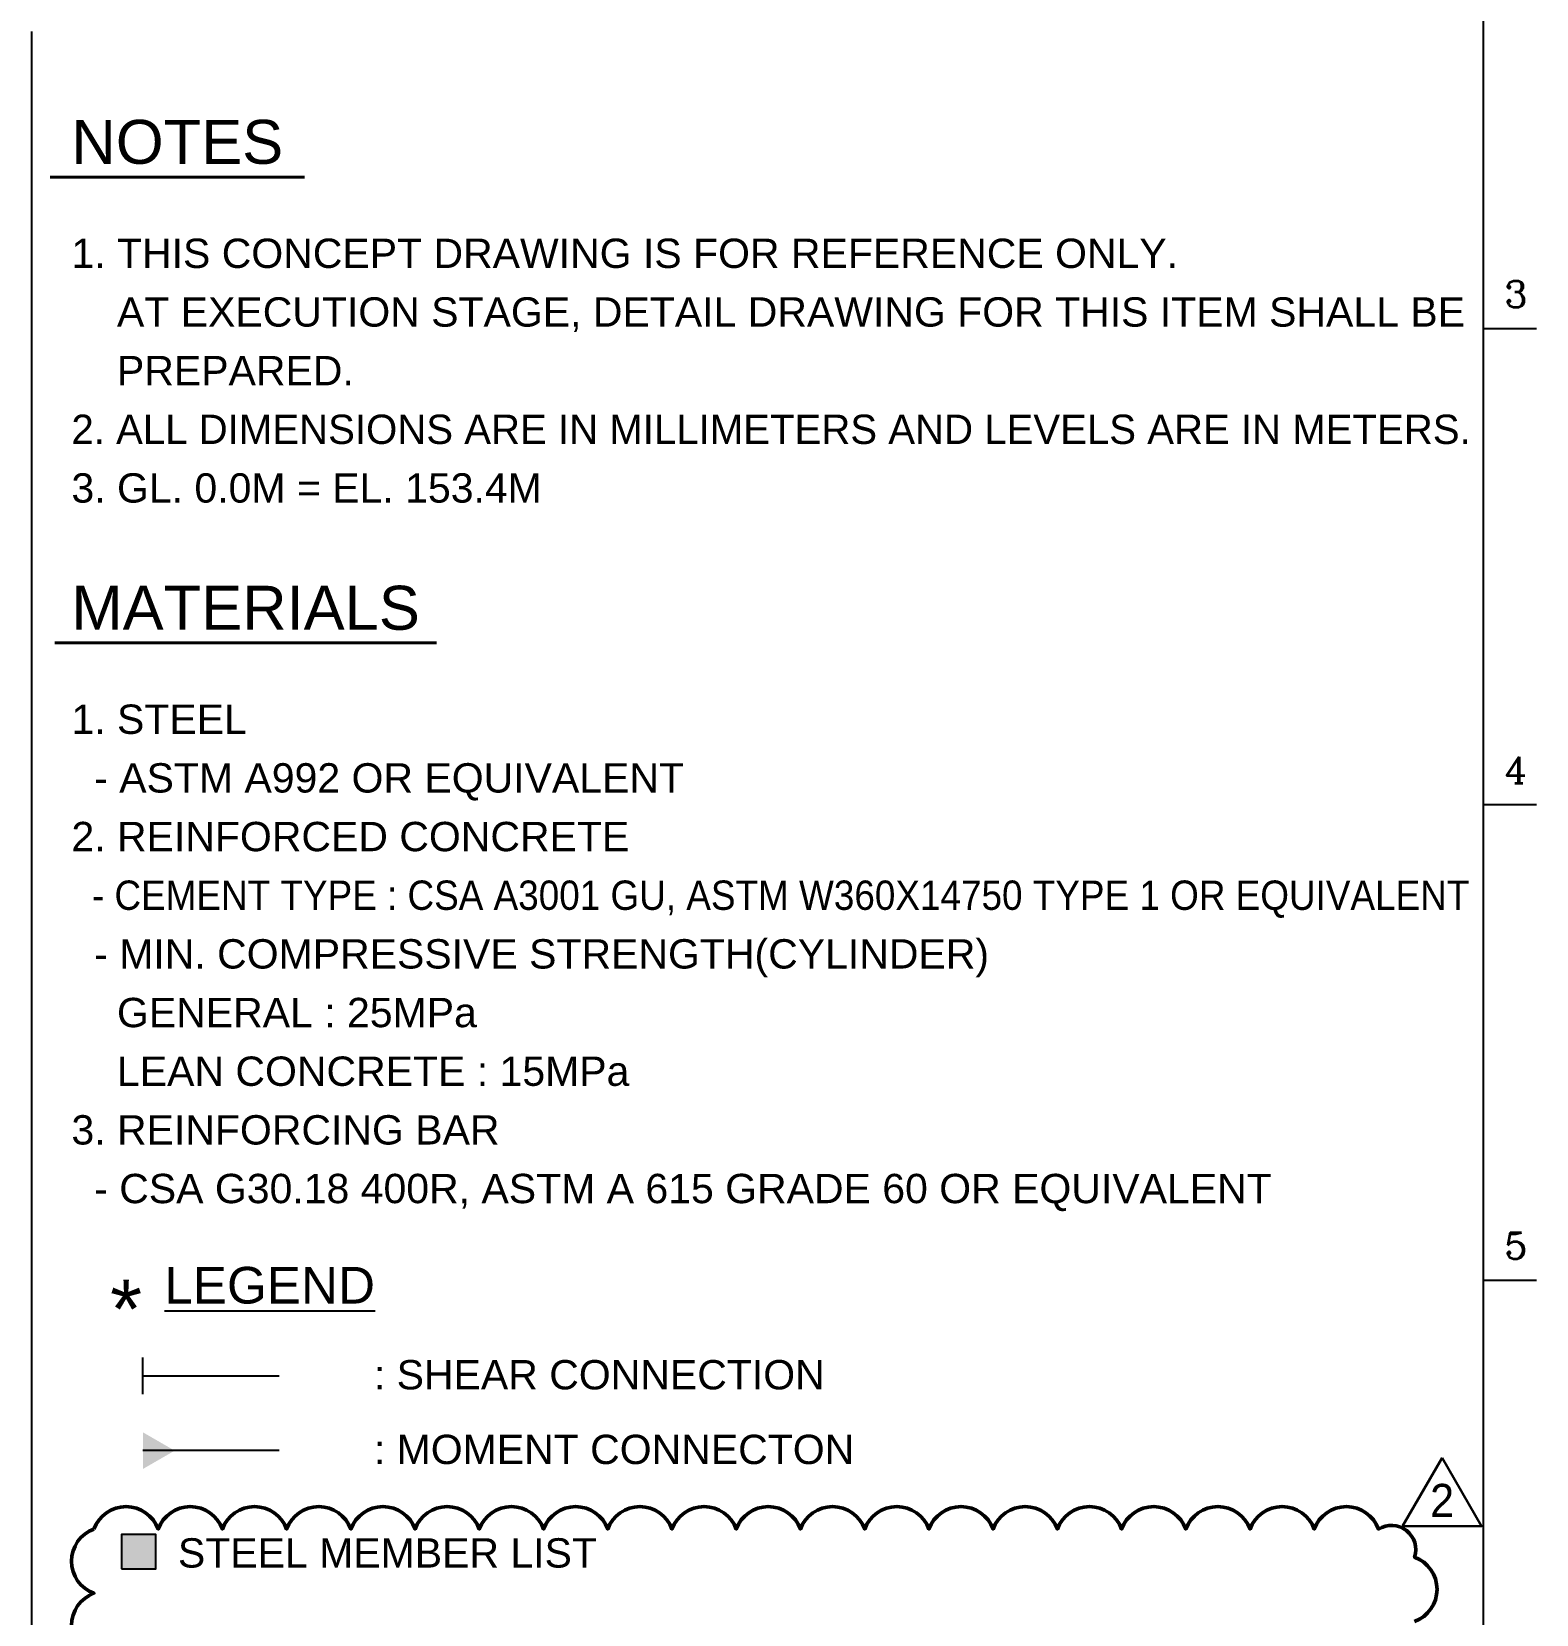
# Model space of a CAD drawing. Header units: millimetres. Extents: x 0 to 153097, y 17753 to 125268.
# Drawn here: x 57971 to 70280, y 102010 to 114961 of the extents above; entities that cross this region are included whole.
import ezdxf
from ezdxf.enums import TextEntityAlignment as Align

# ---------------------------------------------------------------- set-up
doc = ezdxf.new("R2010")
doc.units = ezdxf.units.MM
doc.header["$LTSCALE"] = 50
for name, color, linetype in [('1', 7, 'Continuous'), ('C_BLOCK', 7, 'Continuous'), ('C_TEXT_01', 2, 'Continuous'), ('STEEL-BEAM', 4, 'Continuous'), ('TAN-TIT', 30, 'Continuous'), ('TEXT', 3, 'Continuous')]:
    doc.layers.add(name, color=color, linetype=linetype)
doc.layers.add('C_MARK', color=2, linetype='Continuous', lineweight=0)
doc.layers.add('C_REV', color=4, linetype='Continuous', lineweight=50)
doc.styles.add('Arial', font='arial.ttf')
doc.styles.add('COM', font='COMPLEX', dxfattribs={"height": 5})
doc.styles.add('돋움', font='')
doc.styles.get('돋움').set_extended_font_data('Dotum')

# ---------------------------------------------------------------- blocks, each defined once
blk = doc.blocks.new('BORDER')
at = {"layer": 'TAN-TIT'}
for p, q in [((232823, 3520), (232823, 164680)), ((232823, 125744), (234266, 125744)), ((232823, 112766), (234266, 112766)), ((232823, 99787), (234266, 99787))]:
    blk.add_line(p, q, dxfattribs=at)
at = {"layer": 'TAN-TIT', "style": 'COM'}
for s, p in [('3', (233400, 126321)), ('4', (233400, 113342)), ('5', (233400, 100364))]:
    blk.add_text(s, height=721, dxfattribs=at).set_placement(p)

msp = doc.modelspace()

# ---------------------------------------------------------------- hatches: boundary and pattern name
at = {"layer": 'C_TEXT_01'}
h = msp.add_hatch(color=256, dxfattribs=at)
h.dxf.hatch_style = 1
h.paths.add_polyline_path([(58985.72, 102662.82), (58705.72, 102662.82), (58705.72, 102382.82), (58985.72, 102382.82)])

# ---------------------------------------------------------------- linework, layer by layer
at = {"color": 0, "linetype": 'ByBlock'}
msp.add_solid([(58881.17, 103199.74), (59141.17, 103349.85), (58881.17, 103499.96)], dxfattribs=at)
at = {"layer": 'C_BLOCK', "color": 1, "linetype": 'Continuous', "lineweight": 40}
for p, q in [((58122.2, 113771.05), (60203.17, 113771.05)), ((58161.72, 109958.77), (61281.72, 109958.77))]:
    msp.add_line(p, q, dxfattribs=at)
at = {"layer": 'C_REV', "lineweight": 30}
msp.add_lwpolyline([(69508.84, 103291.46), (69832.16, 102731.46), (69185.53, 102731.46)], close=True, dxfattribs=at)
at = {"layer": 'C_REV'}
for points in [[(58480.67, 102707.98, -0.70020754), (58480.67, 102707.98, -0.70020754), (59006.06, 102707.98, -0.70020754), (59531.45, 102707.98, -0.70020754), (60056.83, 102707.98, -0.70020754), (60582.22, 102707.98, -0.70020754), (61107.61, 102707.98, -0.70020754), (61632.99, 102707.98, -0.70020754), (62158.38, 102707.98, -0.70020754), (62683.77, 102707.98, -0.70020754), (63209.15, 102707.98, -0.70020754), (63734.54, 102707.98, -0.70020754), (64259.93, 102707.98, -0.70020754), (64785.31, 102707.98, -0.70020754), (65310.7, 102707.98, -0.70020754), (65836.09, 102707.98, -0.70020754), (66361.47, 102707.98, -0.70020754), (66886.86, 102707.98, -0.70020754), (67412.25, 102707.98, -0.70020754), (67937.64, 102707.98, -0.70020754), (68463.02, 102707.98, -0.70020754), (68988.41, 102707.98, -0.70020754), (69283.46, 102477.65, -0.70020754), (69283.46, 101952.26, -0.70020754)], [(58480.67, 101657.21, -0.70020754), (58480.67, 102182.6, -0.70020754), (58480.67, 102707.98, -0.70020754), (58480.67, 102707.98, -0.70020754)]]:
    msp.add_lwpolyline(points, format="xyb", dxfattribs=at)
at = {"layer": 'C_TEXT_01'}
msp.add_lwpolyline([(58705.72, 102382.82), (58985.72, 102382.82), (58985.72, 102662.82), (58705.72, 102662.82)], close=True, dxfattribs=at)
at = {"layer": 'STEEL-BEAM'}
msp.add_line((59995.81, 103349.85), (58881.17, 103349.85), dxfattribs=at)
at = {"layer": 'TAN-TIT'}
msp.add_line((57971.17, 114960.63), (57971.17, 88304.51), dxfattribs=at)
at = {"layer": 'TEXT', "color": 4}
for p, q in [((58881.17, 103811.23), (58881.17, 104111.23)), ((58881.17, 103961.23), (59995.81, 103961.23))]:
    msp.add_line(p, q, dxfattribs=at)

# ---------------------------------------------------------------- block references
at = {"layer": '1', "xscale": 0.3, "yscale": 0.3, "zscale": 0.3}
msp.add_blockref('BORDER', (0, 74808.42), dxfattribs=at)

# ---------------------------------------------------------------- texts
at = {"layer": 'C_BLOCK', "color": 3, "ltscale": 10, "style": 'Arial'}
for s, p in [('NOTES', (59162.69, 113771.05)), ('MATERIALS', (59721.72, 109958.77))]:
    msp.add_text(s, height=360, dxfattribs=at).set_placement(p, align=Align.BOTTOM_CENTER)
at = {"layer": 'C_MARK', "color": 4, "style": '돋움'}
msp.add_text('2', height=270, dxfattribs=at).set_placement((69508.84, 102942.92), align=Align.MIDDLE_CENTER)
at = {"layer": 'C_TEXT_01', "style": 'Arial'}
for s, p in [('1. THIS CONCEPT DRAWING IS FOR REFERENCE ONLY.', (58296.45, 113147.05)), ('    AT EXECUTION STAGE, DETAIL DRAWING FOR THIS ITEM SHALL BE', (58296.45, 112667.05)), ('    PREPARED.', (58296.45, 112187.05)), ('3. GL. 0.0M = EL. 153.4M', (58296.45, 111227.05)), ('1. STEEL', (58296.45, 109334.76)), ('  - ASTM A992 OR EQUIVALENT', (58296.45, 108854.76)), ('2. REINFORCED CONCRETE', (58296.45, 108374.76)), ('  - MIN. COMPRESSIVE STRENGTH(CYLINDER)', (58296.45, 107414.76)), ('    GENERAL : 25MPa', (58296.45, 106934.76)), ('    LEAN CONCRETE : 15MPa', (58296.45, 106454.76)), ('3. REINFORCING BAR', (58296.45, 105974.76)), ('  - CSA G30.18 400R, ASTM A 615 GRADE 60 OR EQUIVALENT', (58296.45, 105494.76))]:
    msp.add_text(s, height=240, dxfattribs=at).set_placement(p, align=Align.MIDDLE_LEFT)
for s, width, p in [('2. ALL DIMENSIONS ARE IN MILLIMETERS AND LEVELS ARE IN METERS.', 0.98, (58296.45, 111707.05)), ('  - CEMENT TYPE : CSA A3001 GU, ASTM W360X14750 TYPE 1 OR EQUIVALENT', 0.9, (58296.45, 107894.76))]:
    msp.add_text(s, height=240, dxfattribs=dict(at, width=width)).set_placement(p, align=Align.MIDDLE_LEFT)
for s, height, p in [('%%ULEGEND', 300, (59056.48, 104553.44)), ('*', 480, (58612.97, 104268.92)), (': SHEAR CONNECTION', 240, (60770.51, 103851.17)), (': MOMENT CONNECTON', 240, (60770.51, 103240.18)), ('STEEL MEMBER LIST', 240, (59167.66, 102393.09))]:
    msp.add_text(s, height=height, dxfattribs=at).set_placement(p)

doc.saveas('drawing.dxf')
